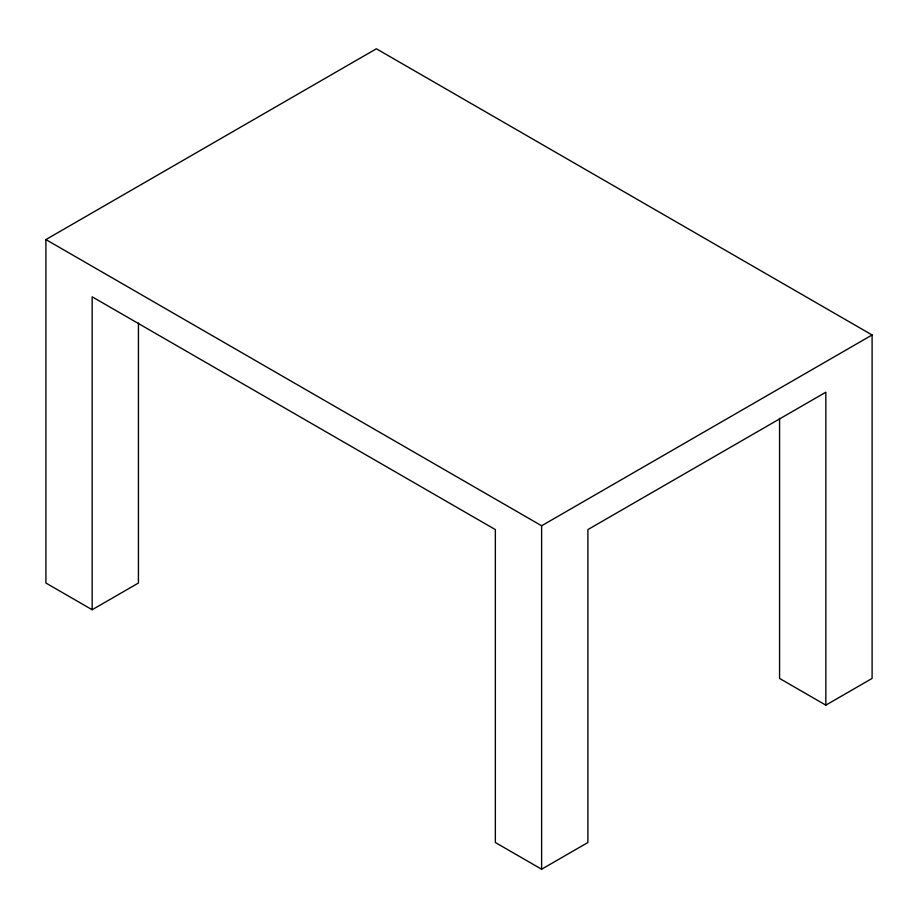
<?xml version="1.0" encoding="UTF-8"?>
<svg xmlns="http://www.w3.org/2000/svg" width="918" height="918" viewBox="0 0 918 918"><rect width="100%" height="100%" fill="white"/><g stroke="black" fill="none" stroke-linecap="round" stroke-linejoin="round"><path stroke-width="1.38" d="M138.434 322.975L138.434 583.022L92.167 609.736L45.9 583.022L45.9 239.575L376.38 48.78L872.1 334.978L872.1 678.425L825.833 705.139L779.566 678.425L779.566 418.379M45.9 239.575L541.62 525.773L872.1 334.978M92.167 609.736L92.167 296.812L495.353 529.594L495.353 842.517L541.62 869.22L587.887 842.517L587.887 529.594L825.833 392.216L825.833 705.139M541.62 525.773L541.62 869.22"/></g></svg>
